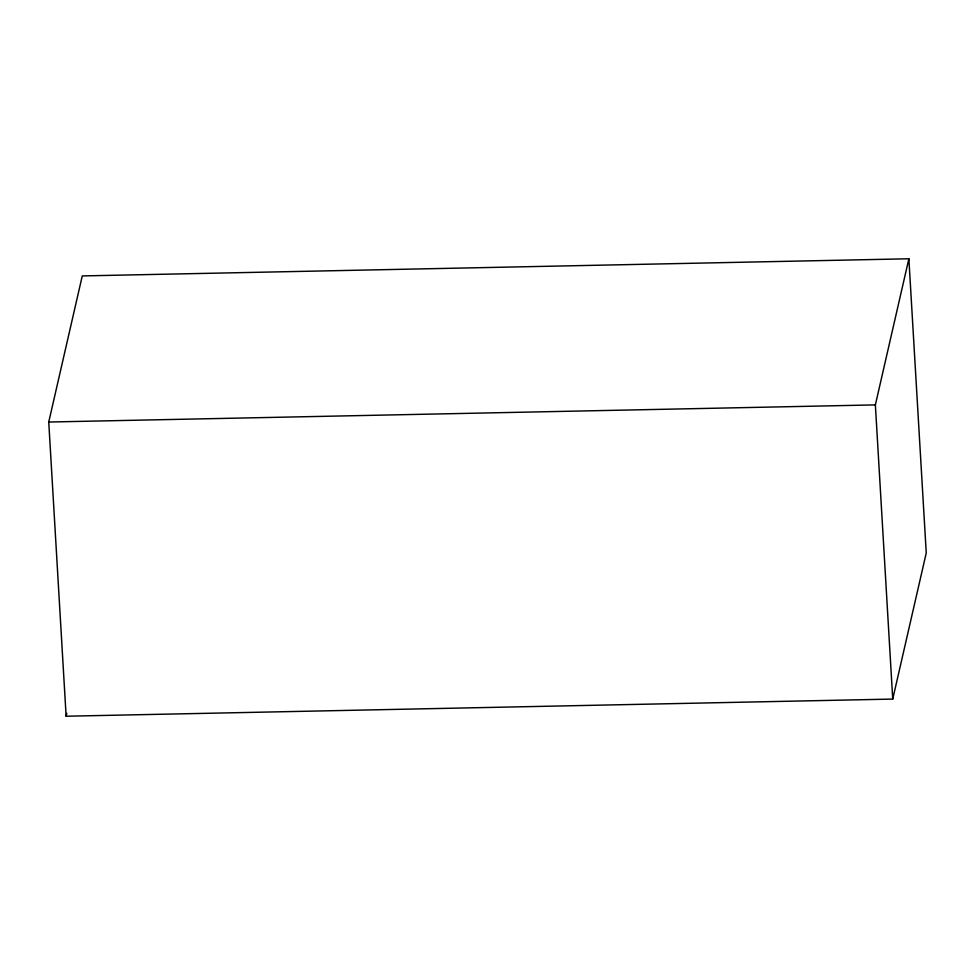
<?xml version="1.0" encoding="UTF-8"?>
<svg xmlns="http://www.w3.org/2000/svg" width="975" height="975" viewBox="0 0 975 975"><rect width="100%" height="100%" fill="white"/><g stroke="black" fill="none" stroke-linecap="round" stroke-linejoin="round"><path stroke-width="1.46" d="M48.75 422.029L82.266 275.925L908.871 258.777L926.25 552.971L892.734 699.075L66.129 716.223L48.75 422.029L875.367 404.893L908.871 258.777M66.129 716.223L66.8 713.273M875.367 404.893L892.734 699.075"/></g></svg>
